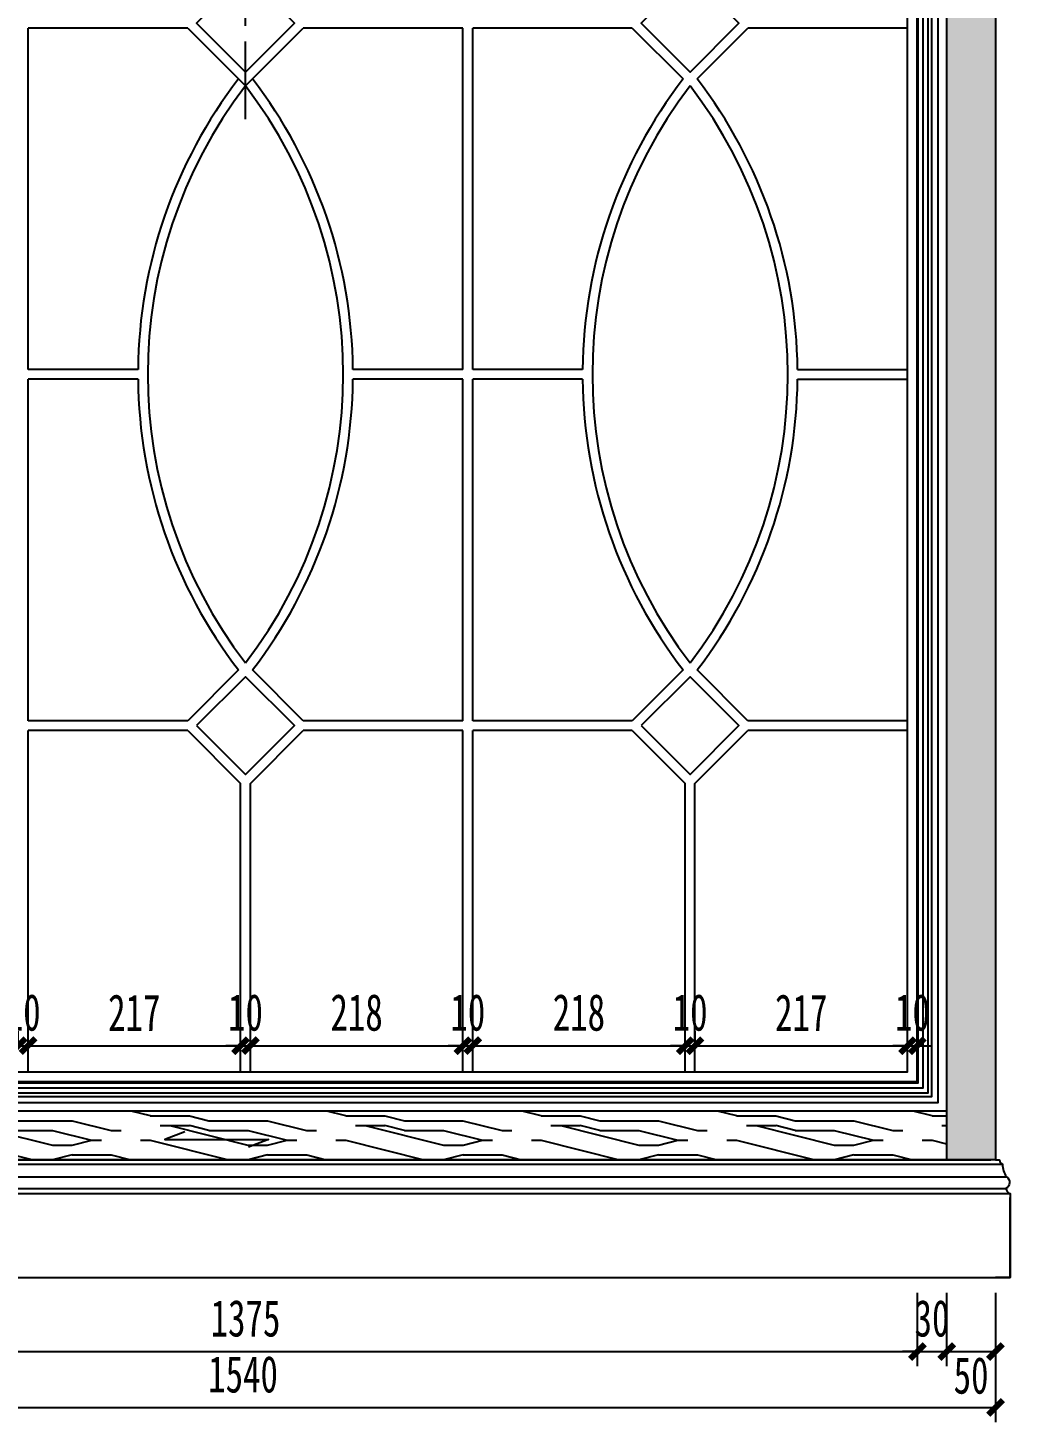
# Model space of a CAD drawing. Header units: millimetres. Extents: x 3104083 to 3173399, y -3165492 to -3044687.
# Drawn here: x 3118154 to 3119160, y -3050676 to -3049250 of the extents above; entities that cross this region are included whole.
import ezdxf

# ---------------------------------------------------------------- set-up
doc = ezdxf.new("R2010")
doc.units = ezdxf.units.MM
doc.header["$LTSCALE"] = 500
doc.header["$MEASUREMENT"] = 0
doc.header["$PDMODE"] = 2
doc.linetypes.add('CENTER', pattern=[50.8, 31.75, -6.35, 6.35, -6.35])
doc.layers.get('0').update_dxf_attribs({"linetype": 'CONTINUOUS'})
doc.layers.get('DEFPOINTS').update_dxf_attribs({"linetype": 'CONTINUOUS'})
for name, color, linetype in [('2', 3, 'CONTINUOUS'), ('3-家具标准线', 3, 'CONTINUOUS'), ('A-轴线', 8, 'CENTER'), ('D-造型细线', 146, 'CONTINUOUS'), ('E-Elevation(立面图层)', 134, 'CONTINUOUS'), ('E-立面造型线', 3, 'CONTINUOUS')]:
    doc.layers.add(name, color=color, linetype=linetype)
doc.styles.add('DIM', font='SimSun.ttf', dxfattribs={"width": 0.7})
doc.dimstyles.new('15', dxfattribs={"dimscale": 15, "dimtxt": 2.5, "dimasz": 1, "dimexe": 1, "dimexo": 1, "dimgap": 1, "dimtad": 1, "dimdec": 0, "dimzin": 0, "dimdsep": 46, "dimtxsty": 'DIM', "dimblk": 'ARCHTICK', "dimcen": 0, "dimclrd": 5, "dimclre": 5, "dimclrt": 35, "dimadec": 0, "dimazin": 0, "dimtfac": 0.5, "dimtdec": 0, "dimtix": 1, "dimtmove": 2, "dimatfit": 2, "dimldrblk": 'A', "dimfxl": 0, "dimtolj": 1, "dimtzin": 0, "dimlwd": -1, "dimlwe": -1, "dimarcsym": 0})

# ---------------------------------------------------------------- blocks, each defined once
blk = doc.blocks.new('_ArchTick')
at = {"color": 0, "linetype": 'ByBlock', "const_width": 0.4}
blk.add_lwpolyline([(-0.5, -0.5), (0.5, 0.5)], dxfattribs=at)
blk = doc.blocks.new('*D764')
at = {"layer": 'D-造型细线', "color": 5, "ltscale": 100}
for p, q in [((3119094.7, -3050543.6), (3119094.7, -3050618.6)), ((3119144.7, -3050543.6), (3119144.7, -3050618.6)), ((3119094.7, -3050603.6), (3119144.7, -3050603.6))]:
    blk.add_line(p, q, dxfattribs=at)
at = {"layer": 'DEFPOINTS', "color": 0, "ltscale": 100}
for p in [(3119094.7, -3050357.7), (3119144.7, -3050357.7), (3119144.7, -3050603.6)]:
    blk.add_point(p, dxfattribs=at)
at = {"layer": 'D-造型细线', "color": 5, "ltscale": 100, "xscale": 15, "yscale": 15, "zscale": 15, "rotation": 180}
blk.add_blockref('_ArchTick', (3119094.7, -3050603.6), dxfattribs=at)
at = {"layer": 'D-造型细线', "color": 5, "ltscale": 100, "xscale": 15, "yscale": 15, "zscale": 15}
blk.add_blockref('_ArchTick', (3119144.7, -3050603.6), dxfattribs=at)
at = {"layer": 'D-造型细线', "color": 35, "ltscale": 100, "insert": (3119119.7, -3050628.2), "char_height": 37.5, "attachment_point": 5, "style": 'DIM'}
blk.add_mtext('\\A1;50', dxfattribs=at)
blk = doc.blocks.new('A')
for p, q in [((-1.435, 1.148), (-1.09, 1.437)), ((-1.435, 1.148), (-0.369, 0)), ((-1.09, 1.437), (0, 0)), ((-0.369, 0), (-2.127, 0)), ((-1.435, -1.148), (-0.369, 0)), ((-1.09, -1.437), (0, 0)), ((-1.435, -1.148), (-1.09, -1.437))]:
    blk.add_line(p, q)
for points in [[(-1.435, 1.148), (-1.09, 1.437), (-0.369, 0), (0, 0)], [(-1.435, -1.148), (-1.09, -1.437), (-0.369, 0), (0, 0)]]:
    blk.add_solid(points)
blk = doc.blocks.new('*D751')
at = {"layer": 'D-造型细线', "color": 5, "ltscale": 100}
for p, q in [((3117689.7, -3050543.6), (3117689.7, -3050618.6)), ((3119064.7, -3050543.6), (3119064.7, -3050618.6)), ((3117689.7, -3050603.6), (3119064.7, -3050603.6))]:
    blk.add_line(p, q, dxfattribs=at)
at = {"layer": 'DEFPOINTS', "color": 0, "ltscale": 100}
for p in [(3119064.7, -3050317.7), (3117689.7, -3050392.8), (3119064.7, -3050603.6)]:
    blk.add_point(p, dxfattribs=at)
at = {"layer": 'D-造型细线', "color": 5, "ltscale": 100, "xscale": 15, "yscale": 15, "zscale": 15, "rotation": 180}
blk.add_blockref('_ArchTick', (3117689.7, -3050603.6), dxfattribs=at)
at = {"layer": 'D-造型细线', "color": 5, "ltscale": 100, "xscale": 15, "yscale": 15, "zscale": 15}
blk.add_blockref('_ArchTick', (3119064.7, -3050603.6), dxfattribs=at)
at = {"layer": 'D-造型细线', "color": 35, "ltscale": 100, "insert": (3118377.2, -3050569.8), "char_height": 37.5, "attachment_point": 5, "style": 'DIM'}
blk.add_mtext('\\A1;1375', dxfattribs=at)
blk = doc.blocks.new('*D752')
at = {"layer": 'D-造型细线', "color": 5, "ltscale": 100}
for p, q in [((3119064.7, -3050543.6), (3119064.7, -3050618.6)), ((3119094.7, -3050543.6), (3119094.7, -3050618.6)), ((3119064.7, -3050603.6), (3119049.7, -3050603.6)), ((3119064.7, -3050603.6), (3119094.7, -3050603.6)), ((3119094.7, -3050603.6), (3119109.7, -3050603.6))]:
    blk.add_line(p, q, dxfattribs=at)
at = {"layer": 'DEFPOINTS', "color": 0, "ltscale": 100}
for p in [(3119094.7, -3050327.7), (3119064.7, -3050392.8), (3119094.7, -3050603.6)]:
    blk.add_point(p, dxfattribs=at)
at = {"layer": 'D-造型细线', "color": 5, "ltscale": 100, "xscale": 15, "yscale": 15, "zscale": 15}
blk.add_blockref('_ArchTick', (3119064.7, -3050603.6), dxfattribs=at)
at = {"layer": 'D-造型细线', "color": 5, "ltscale": 100, "xscale": 15, "yscale": 15, "zscale": 15, "rotation": 180}
blk.add_blockref('_ArchTick', (3119094.7, -3050603.6), dxfattribs=at)
at = {"layer": 'D-造型细线', "color": 35, "ltscale": 100, "insert": (3119079.7, -3050569.8), "char_height": 37.5, "attachment_point": 5, "style": 'DIM'}
blk.add_mtext('\\A1;30', dxfattribs=at)
blk = doc.blocks.new('*D753')
at = {"layer": 'D-造型细线', "color": 5, "ltscale": 100}
for p, q in [((3117604.7, -3050600.7), (3117604.7, -3050675.7)), ((3119144.7, -3050600.7), (3119144.7, -3050675.7)), ((3117604.7, -3050660.7), (3119144.7, -3050660.7))]:
    blk.add_line(p, q, dxfattribs=at)
at = {"layer": 'DEFPOINTS', "color": 0, "ltscale": 100}
for p in [(3117604.7, -3050380.3), (3119144.7, -3050380.3), (3119144.7, -3050660.7)]:
    blk.add_point(p, dxfattribs=at)
at = {"layer": 'D-造型细线', "color": 5, "ltscale": 100, "xscale": 15, "yscale": 15, "zscale": 15, "rotation": 180}
blk.add_blockref('_ArchTick', (3117604.7, -3050660.7), dxfattribs=at)
at = {"layer": 'D-造型细线', "color": 5, "ltscale": 100, "xscale": 15, "yscale": 15, "zscale": 15}
blk.add_blockref('_ArchTick', (3119144.7, -3050660.7), dxfattribs=at)
at = {"layer": 'D-造型细线', "color": 35, "ltscale": 100, "insert": (3118374.7, -3050627), "char_height": 37.5, "attachment_point": 5, "style": 'DIM'}
blk.add_mtext('\\A1;1540', dxfattribs=at)
blk = doc.blocks.new('*D773')
at = {"layer": 'D-造型细线', "color": 5, "ltscale": 100}
for p, q in [((3118144.7, -3050291), (3118144.7, -3050275.8)), ((3118154.7, -3050291), (3118154.7, -3050275.8)), ((3118144.7, -3050290.8), (3118129.7, -3050290.8)), ((3118144.7, -3050290.8), (3118154.7, -3050290.8)), ((3118154.7, -3050290.8), (3118169.7, -3050290.8))]:
    blk.add_line(p, q, dxfattribs=at)
at = {"layer": 'DEFPOINTS', "color": 0, "ltscale": 100}
for p in [(3118154.7, -3050290.8), (3118144.7, -3050306), (3118154.7, -3050306)]:
    blk.add_point(p, dxfattribs=at)
at = {"layer": 'D-造型细线', "color": 5, "ltscale": 100, "xscale": 15, "yscale": 15, "zscale": 15}
blk.add_blockref('_ArchTick', (3118144.7, -3050290.8), dxfattribs=at)
at = {"layer": 'D-造型细线', "color": 5, "ltscale": 100, "xscale": 15, "yscale": 15, "zscale": 15, "rotation": 180}
blk.add_blockref('_ArchTick', (3118154.7, -3050290.8), dxfattribs=at)
at = {"layer": 'D-造型细线', "color": 35, "ltscale": 100, "insert": (3118149.7, -3050257), "char_height": 37.5, "attachment_point": 5, "style": 'DIM'}
blk.add_mtext('\\A1;10', dxfattribs=at)
blk = doc.blocks.new('*D774')
at = {"layer": 'D-造型细线', "color": 5, "ltscale": 100}
for p, q in [((3118154.7, -3050291), (3118154.7, -3050275.8)), ((3118372.2, -3050291), (3118372.2, -3050275.8)), ((3118154.7, -3050290.8), (3118372.2, -3050290.8))]:
    blk.add_line(p, q, dxfattribs=at)
at = {"layer": 'DEFPOINTS', "color": 0, "ltscale": 100}
for p in [(3118372.2, -3050290.8), (3118154.7, -3050306), (3118372.2, -3050306)]:
    blk.add_point(p, dxfattribs=at)
at = {"layer": 'D-造型细线', "color": 5, "ltscale": 100, "xscale": 15, "yscale": 15, "zscale": 15, "rotation": 180}
blk.add_blockref('_ArchTick', (3118154.7, -3050290.8), dxfattribs=at)
at = {"layer": 'D-造型细线', "color": 5, "ltscale": 100, "xscale": 15, "yscale": 15, "zscale": 15}
blk.add_blockref('_ArchTick', (3118372.2, -3050290.8), dxfattribs=at)
at = {"layer": 'D-造型细线', "color": 35, "ltscale": 100, "insert": (3118263.4, -3050257), "char_height": 37.5, "attachment_point": 5, "style": 'DIM'}
blk.add_mtext('\\A1;217', dxfattribs=at)
blk = doc.blocks.new('*D775')
at = {"layer": 'D-造型细线', "color": 5, "ltscale": 100}
for p, q in [((3118372.2, -3050291), (3118372.2, -3050275.8)), ((3118382.2, -3050302.7), (3118382.2, -3050275.8)), ((3118372.2, -3050290.8), (3118357.2, -3050290.8)), ((3118372.2, -3050290.8), (3118382.2, -3050290.8)), ((3118382.2, -3050290.8), (3118397.2, -3050290.8))]:
    blk.add_line(p, q, dxfattribs=at)
at = {"layer": 'DEFPOINTS', "color": 0, "ltscale": 100}
for p in [(3118382.2, -3050290.8), (3118372.2, -3050306), (3118382.2, -3050317.7)]:
    blk.add_point(p, dxfattribs=at)
at = {"layer": 'D-造型细线', "color": 5, "ltscale": 100, "xscale": 15, "yscale": 15, "zscale": 15}
blk.add_blockref('_ArchTick', (3118372.2, -3050290.8), dxfattribs=at)
at = {"layer": 'D-造型细线', "color": 5, "ltscale": 100, "xscale": 15, "yscale": 15, "zscale": 15, "rotation": 180}
blk.add_blockref('_ArchTick', (3118382.2, -3050290.8), dxfattribs=at)
at = {"layer": 'D-造型细线', "color": 35, "ltscale": 100, "insert": (3118377.2, -3050257), "char_height": 37.5, "attachment_point": 5, "style": 'DIM'}
blk.add_mtext('\\A1;10', dxfattribs=at)
blk = doc.blocks.new('*D776')
at = {"layer": 'D-造型细线', "color": 5, "ltscale": 100}
for p, q in [((3118382.2, -3050302.7), (3118382.2, -3050275.8)), ((3118599.7, -3050290.8), (3118599.7, -3050275.8)), ((3118382.2, -3050290.8), (3118599.7, -3050290.8))]:
    blk.add_line(p, q, dxfattribs=at)
at = {"layer": 'DEFPOINTS', "color": 0, "ltscale": 100}
for p in [(3118599.7, -3050290.8), (3118599.7, -3050304), (3118382.2, -3050317.7)]:
    blk.add_point(p, dxfattribs=at)
at = {"layer": 'D-造型细线', "color": 5, "ltscale": 100, "xscale": 15, "yscale": 15, "zscale": 15, "rotation": 180}
blk.add_blockref('_ArchTick', (3118382.2, -3050290.8), dxfattribs=at)
at = {"layer": 'D-造型细线', "color": 5, "ltscale": 100, "xscale": 15, "yscale": 15, "zscale": 15}
blk.add_blockref('_ArchTick', (3118599.7, -3050290.8), dxfattribs=at)
at = {"layer": 'D-造型细线', "color": 35, "ltscale": 100, "insert": (3118490.9, -3050257), "char_height": 37.5, "attachment_point": 5, "style": 'DIM'}
blk.add_mtext('\\A1;218', dxfattribs=at)
blk = doc.blocks.new('*D777')
at = {"layer": 'D-造型细线', "color": 5, "ltscale": 100}
for p, q in [((3118599.7, -3050290.8), (3118599.7, -3050275.8)), ((3118609.7, -3050290.8), (3118609.7, -3050275.8)), ((3118599.7, -3050290.8), (3118584.7, -3050290.8)), ((3118599.7, -3050290.8), (3118609.7, -3050290.8)), ((3118609.7, -3050290.8), (3118624.7, -3050290.8))]:
    blk.add_line(p, q, dxfattribs=at)
at = {"layer": 'DEFPOINTS', "color": 0, "ltscale": 100}
for p in [(3118609.7, -3050290.8), (3118599.7, -3050304), (3118609.7, -3050304)]:
    blk.add_point(p, dxfattribs=at)
at = {"layer": 'D-造型细线', "color": 5, "ltscale": 100, "xscale": 15, "yscale": 15, "zscale": 15}
blk.add_blockref('_ArchTick', (3118599.7, -3050290.8), dxfattribs=at)
at = {"layer": 'D-造型细线', "color": 5, "ltscale": 100, "xscale": 15, "yscale": 15, "zscale": 15, "rotation": 180}
blk.add_blockref('_ArchTick', (3118609.7, -3050290.8), dxfattribs=at)
at = {"layer": 'D-造型细线', "color": 35, "ltscale": 100, "insert": (3118604.7, -3050257), "char_height": 37.5, "attachment_point": 5, "style": 'DIM'}
blk.add_mtext('\\A1;10', dxfattribs=at)
blk = doc.blocks.new('*D778')
at = {"layer": 'D-造型细线', "color": 5, "ltscale": 100}
for p, q in [((3118609.7, -3050290.8), (3118609.7, -3050275.8)), ((3118827.2, -3050290.8), (3118827.2, -3050275.8)), ((3118609.7, -3050290.8), (3118827.2, -3050290.8))]:
    blk.add_line(p, q, dxfattribs=at)
at = {"layer": 'DEFPOINTS', "color": 0, "ltscale": 100}
for p in [(3118827.2, -3050290.8), (3118609.7, -3050304), (3118827.2, -3050304)]:
    blk.add_point(p, dxfattribs=at)
at = {"layer": 'D-造型细线', "color": 5, "ltscale": 100, "xscale": 15, "yscale": 15, "zscale": 15, "rotation": 180}
blk.add_blockref('_ArchTick', (3118609.7, -3050290.8), dxfattribs=at)
at = {"layer": 'D-造型细线', "color": 5, "ltscale": 100, "xscale": 15, "yscale": 15, "zscale": 15}
blk.add_blockref('_ArchTick', (3118827.2, -3050290.8), dxfattribs=at)
at = {"layer": 'D-造型细线', "color": 35, "ltscale": 100, "insert": (3118718.4, -3050257), "char_height": 37.5, "attachment_point": 5, "style": 'DIM'}
blk.add_mtext('\\A1;218', dxfattribs=at)
blk = doc.blocks.new('*D779')
at = {"layer": 'D-造型细线', "color": 5, "ltscale": 100}
for p, q in [((3118827.2, -3050290.8), (3118827.2, -3050275.8)), ((3118837.2, -3050290.8), (3118837.2, -3050275.8)), ((3118827.2, -3050290.8), (3118812.2, -3050290.8)), ((3118827.2, -3050290.8), (3118837.2, -3050290.8)), ((3118837.2, -3050290.8), (3118852.2, -3050290.8))]:
    blk.add_line(p, q, dxfattribs=at)
at = {"layer": 'DEFPOINTS', "color": 0, "ltscale": 100}
for p in [(3118837.2, -3050290.8), (3118827.2, -3050304), (3118837.2, -3050304)]:
    blk.add_point(p, dxfattribs=at)
at = {"layer": 'D-造型细线', "color": 5, "ltscale": 100, "xscale": 15, "yscale": 15, "zscale": 15}
blk.add_blockref('_ArchTick', (3118827.2, -3050290.8), dxfattribs=at)
at = {"layer": 'D-造型细线', "color": 5, "ltscale": 100, "xscale": 15, "yscale": 15, "zscale": 15, "rotation": 180}
blk.add_blockref('_ArchTick', (3118837.2, -3050290.8), dxfattribs=at)
at = {"layer": 'D-造型细线', "color": 35, "ltscale": 100, "insert": (3118832.2, -3050257), "char_height": 37.5, "attachment_point": 5, "style": 'DIM'}
blk.add_mtext('\\A1;10', dxfattribs=at)
blk = doc.blocks.new('*D780')
at = {"layer": 'D-造型细线', "color": 5, "ltscale": 100}
for p, q in [((3118837.2, -3050290.8), (3118837.2, -3050275.8)), ((3119054.7, -3050290.8), (3119054.7, -3050275.8)), ((3118837.2, -3050290.8), (3119054.7, -3050290.8))]:
    blk.add_line(p, q, dxfattribs=at)
at = {"layer": 'DEFPOINTS', "color": 0, "ltscale": 100}
for p in [(3119054.7, -3050290.8), (3118837.2, -3050304), (3119054.7, -3050304)]:
    blk.add_point(p, dxfattribs=at)
at = {"layer": 'D-造型细线', "color": 5, "ltscale": 100, "xscale": 15, "yscale": 15, "zscale": 15, "rotation": 180}
blk.add_blockref('_ArchTick', (3118837.2, -3050290.8), dxfattribs=at)
at = {"layer": 'D-造型细线', "color": 5, "ltscale": 100, "xscale": 15, "yscale": 15, "zscale": 15}
blk.add_blockref('_ArchTick', (3119054.7, -3050290.8), dxfattribs=at)
at = {"layer": 'D-造型细线', "color": 35, "ltscale": 100, "insert": (3118945.9, -3050257), "char_height": 37.5, "attachment_point": 5, "style": 'DIM'}
blk.add_mtext('\\A1;217', dxfattribs=at)
blk = doc.blocks.new('*D781')
at = {"layer": 'D-造型细线', "color": 5, "ltscale": 100}
for p, q in [((3119054.7, -3050290.8), (3119054.7, -3050275.8)), ((3119064.7, -3050290.8), (3119064.7, -3050275.8)), ((3119054.7, -3050290.8), (3119039.7, -3050290.8)), ((3119054.7, -3050290.8), (3119064.7, -3050290.8)), ((3119064.7, -3050290.8), (3119079.7, -3050290.8))]:
    blk.add_line(p, q, dxfattribs=at)
at = {"layer": 'DEFPOINTS', "color": 0, "ltscale": 100}
for p in [(3119064.7, -3050290.8), (3119054.7, -3050304), (3119064.7, -3050304)]:
    blk.add_point(p, dxfattribs=at)
at = {"layer": 'D-造型细线', "color": 5, "ltscale": 100, "xscale": 15, "yscale": 15, "zscale": 15}
blk.add_blockref('_ArchTick', (3119054.7, -3050290.8), dxfattribs=at)
at = {"layer": 'D-造型细线', "color": 5, "ltscale": 100, "xscale": 15, "yscale": 15, "zscale": 15, "rotation": 180}
blk.add_blockref('_ArchTick', (3119064.7, -3050290.8), dxfattribs=at)
at = {"layer": 'D-造型细线', "color": 35, "ltscale": 100, "insert": (3119059.7, -3050257), "char_height": 37.5, "attachment_point": 5, "style": 'DIM'}
blk.add_mtext('\\A1;10', dxfattribs=at)
blk = doc.blocks.new('A$C4AF04A4C')
at = {"layer": '2', "color": 3, "ltscale": 100}
blk.add_line((15, 0), (15, 81.6), dxfattribs=at)
blk.add_lwpolyline([(0, 120), (4, 120, 0.313311), (7.3, 115.7, 0.185483), (11.4, 102.8, -0.565024), (10.7, 90.9, 0.28067), (15, 85.7), (15, 0), (0, 0)], format="xyb", dxfattribs=at)

msp = doc.modelspace()

# ---------------------------------------------------------------- hatches: boundary and pattern name
at = {"layer": 'D-造型细线', "ltscale": 100}
h = msp.add_hatch(dxfattribs=at)
h.set_pattern_fill('FB木纹中SC300', color=251, scale=50, angle=90, style=0, pattern_type=2)
h.set_pattern_definition([(90, (3117609.68, -3050407.7), (-200, 1e-14), [40, -60, 20, -80]), (90, (3117604.68, -3050267.7), (-200, 1e-14), [40, -160]), (90, (3117594.68, -3050287.7), (-200, 1e-14), [20, -180]), (90, (3117589.68, -3050397.7), (-200, 1e-14), [10, -140, 10, -40]), (90, (3117579.68, -3050327.7), (-200, 1e-14), [40, -60, 10, -90]), (90, (3117574.68, -3050377.7), (-200, 1e-14), [30, -170]), (90, (3117569.68, -3050327.7), (-200, 1e-14), [60, -140]), (90, (3117564.68, -3050387.7), (-200, 1e-14), [40, -160]), (90, (3117559.68, -3050307.7), (-200, 1e-14), [100, -100]), (90, (3117549.68, -3050367.7), (-200, 1e-14), [20, -60, 40, -80]), (90, (3117544.68, -3050227.7), (-200, 1e-14), [40, -160]), (90, (3117539.68, -3050267.7), (-200, 1e-14), [20, -180]), (90, (3117534.68, -3050307.7), (-200, 1e-14), [20, -180]), (90, (3117529.68, -3050407.7), (-200, 1e-14), [40, -160]), (90, (3117524.68, -3050307.7), (-200, 1e-14), [40, -160]), (90, (3117514.68, -3050307.7), (-200, 1e-14), [40, -40, 40, -80]), (90, (3117504.68, -3050347.7), (-200, 1e-14), [20, -100, 40, -40]), (90, (3117499.68, -3050307.7), (-200, 1e-14), [60, -140]), (90, (3117489.68, -3050307.7), (-200, 1e-14), [40, -160]), (90, (3117484.68, -3050387.7), (-200, 1e-14), [60, -80, 20, -40]), (90, (3117474.68, -3050387.7), (-200, 1e-14), [100, -100]), (90, (3117469.68, -3050267.7), (-200, 1e-14), [20, -180]), (90, (3117464.68, -3050327.7), (-200, 1e-14), [40, -160]), (90, (3117459.68, -3050367.7), (-200, 1e-14), [20, -80, 20, -80]), (90, (3117454.68, -3050387.7), (-200, 1e-14), [20, -60, 40, -80]), (90, (3117449.68, -3050347.7), (-200, 1e-14), [20, -100, 20, -60]), (90, (3117444.68, -3050307.7), (-200, 1e-14), [60, -140]), (90, (3117434.68, -3050387.7), (-200, 1e-14), [40, -160]), (90, (3117429.68, -3050287.7), (-200, 1e-14), [20, -180]), (90, (3117424.68, -3050247.7), (-200, 1e-14), [20, -180]), (104.0362, (3117594.68, -3050267.695), (7e-09, 200), [20.6, -804.021]), (104.0362, (3117549.68, -3050247.695), (7e-09, 200), [20.6, -804.021]), (104.0362, (3117429.68, -3050267.695), (7e-09, 200), [20.6, -804.021]), (104.0362, (3117504.68, -3050327.695), (7e-09, 200), [20.6, -804.021]), (104.0362, (3117474.68, -3050287.695), (7e-09, 200), [20.6, -804.021]), (104.0362, (3117489.68, -3050267.695), (7e-09, 200), [20.6, -804.021]), (104.0362, (3117454.68, -3050367.695), (7e-09, 200), [20.6, -804.021]), (104.0362, (3117464.68, -3050287.695), (7e-09, 200), [20.6, -804.021]), (104.0362, (3117539.68, -3050247.695), (7e-09, 200), [41.2, -783.421]), (104.0362, (3117524.68, -3050267.695), (7e-09, 200), [41.2, -783.421]), (104.0362, (3117514.68, -3050267.695), (7e-09, 200), [41.2, -783.421]), (255.9638, (3117579.68, -3050327.695), (7e-09, -200), [20.6, -41.2, 20.6, -742.221]), (255.9638, (3117549.68, -3050367.695), (7e-09, -200), [20.6, -804.021]), (255.9638, (3117459.68, -3050367.695), (7e-09, -200), [41.2, -783.421]), (284.0362, (3117604.68, -3050267.695), (-7e-09, -200), [20.6, -804.021]), (75.9638, (3117604.68, -3050227.695), (-7e-09, 200), [20.6, -804.021]), (75.9638, (3117534.68, -3050287.695), (-7e-09, 200), [20.6, -804.021]), (75.9638, (3117499.68, -3050247.695), (-7e-09, 200), [20.6, -804.021]), (75.9638, (3117484.68, -3050327.695), (-7e-09, 200), [20.6, -804.021]), (75.9638, (3117459.68, -3050347.695), (-7e-09, 200), [20.6, -804.021]), (75.9638, (3117449.68, -3050327.695), (-7e-09, 200), [20.6, -804.021]), (75.9638, (3117484.68, -3050327.695), (-7e-09, 200), [20.6, -804.021]), (75.9638, (3117454.68, -3050267.695), (-7e-09, 200), [82.4, -742.221]), (75.9638, (3117589.68, -3050387.695), (-7e-09, 200), [82.4, -742.221]), (75.9638, (3117574.68, -3050367.695), (-7e-09, 200), [82.4, -742.221]), (75.9638, (3117564.68, -3050347.695), (-7e-09, 200), [20.6, -41.2, 41.2, -721.621]), (75.9638, (3117549.68, -3050347.695), (-7e-09, 200), [41.2, -41.2, 41.2, -701.021]), (75.9638, (3117529.68, -3050367.695), (-7e-09, 200), [82.4, -742.221]), (75.9638, (3117514.68, -3050387.695), (-7e-09, 200), [82.4, -742.221]), (75.9638, (3117504.68, -3050387.695), (-7e-09, 200), [82.4, -742.221]), (75.9638, (3117444.68, -3050247.695), (-7e-09, 200), [20.6, -804.021]), (75.9638, (3117424.68, -3050227.695), (-4e-05, 200), [41.2, -783.421]), (75.9638, (3117434.68, -3050347.695), (-4e-05, 200), [41.2, -783.421]), (75.9638, (3117609.68, -3050367.695), (-3e-06, 200), [82.4, -742.221]), (75.9638, (3117469.68, -3050247.695), (-3e-06, 200), [61.8, -762.821]), (75.9638, (3117484.68, -3050227.695), (-3e-06, 200), [123.6, -701.021])])
h.paths.add_polyline_path([(3119144.681, -3048082.696), (3119139.681, -3048082.696), (3119094.681, -3048082.696), (3119094.681, -3048132.696), (3119094.681, -3050357.695), (3119094.681, -3050407.695), (3119144.681, -3050407.695)])
h.paths.add_polyline_path([(3117659.681, -3048132.696), (3117659.681, -3048082.696), (3117609.681, -3048082.696), (3117609.681, -3050407.695), (3117614.281, -3050407.695), (3117659.681, -3050407.695), (3117659.681, -3050357.695)])
h = msp.add_hatch(dxfattribs=at)
h.set_pattern_fill('FB木纹中SC300', color=251, scale=50, style=0, pattern_type=2)
h.set_pattern_definition([(0, (3117659.68, -3050407.7), (0, 200), [40, -60, 20, -80]), (0, (3117799.68, -3050402.7), (0, 200), [40, -160]), (0, (3117779.68, -3050392.7), (0, 200), [20, -180]), (0, (3117669.68, -3050387.7), (0, 200), [10, -140, 10, -40]), (0, (3117739.68, -3050377.7), (0, 200), [40, -60, 10, -90]), (0, (3117689.68, -3050372.7), (0, 200), [30, -170]), (0, (3117739.68, -3050367.7), (0, 200), [60, -140]), (0, (3117679.68, -3050362.7), (0, 200), [40, -160]), (0, (3117759.68, -3050357.7), (0, 200), [100, -100]), (0, (3117699.68, -3050347.7), (0, 200), [20, -60, 40, -80]), (0, (3117839.68, -3050342.7), (0, 200), [40, -160]), (0, (3117799.68, -3050337.7), (0, 200), [20, -180]), (0, (3117759.68, -3050332.7), (0, 200), [20, -180]), (0, (3117659.68, -3050327.7), (0, 200), [40, -160]), (0, (3117759.68, -3050322.7), (0, 200), [40, -160]), (0, (3117759.68, -3050312.7), (0, 200), [40, -40, 40, -80]), (0, (3117719.68, -3050302.7), (0, 200), [20, -100, 40, -40]), (0, (3117759.68, -3050297.7), (0, 200), [60, -140]), (0, (3117759.68, -3050287.7), (0, 200), [40, -160]), (0, (3117679.68, -3050282.7), (0, 200), [60, -80, 20, -40]), (0, (3117679.68, -3050272.7), (0, 200), [100, -100]), (0, (3117799.68, -3050267.7), (0, 200), [20, -180]), (0, (3117739.68, -3050262.7), (0, 200), [40, -160]), (0, (3117699.68, -3050257.7), (0, 200), [20, -80, 20, -80]), (0, (3117679.68, -3050252.7), (0, 200), [20, -60, 40, -80]), (0, (3117719.68, -3050247.7), (0, 200), [20, -100, 20, -60]), (0, (3117759.68, -3050242.7), (0, 200), [60, -140]), (0, (3117679.68, -3050232.7), (0, 200), [40, -160]), (0, (3117779.68, -3050227.7), (0, 200), [20, -180]), (0, (3117819.68, -3050222.7), (0, 200), [20, -180]), (14.0362, (3117799.68, -3050392.695), (200, -7e-09), [20.6, -804.021]), (14.0362, (3117819.68, -3050347.695), (200, -7e-09), [20.6, -804.021]), (14.0362, (3117799.68, -3050227.695), (200, -7e-09), [20.6, -804.021]), (14.0362, (3117739.68, -3050302.695), (200, -7e-09), [20.6, -804.021]), (14.0362, (3117779.68, -3050272.695), (200, -7e-09), [20.6, -804.021]), (14.0362, (3117799.68, -3050287.695), (200, -7e-09), [20.6, -804.021]), (14.0362, (3117699.68, -3050252.695), (200, -7e-09), [20.6, -804.021]), (14.0362, (3117779.68, -3050262.695), (200, -7e-09), [20.6, -804.021]), (14.0362, (3117819.68, -3050337.695), (200, -7e-09), [41.2, -783.421]), (14.0362, (3117799.68, -3050322.695), (200, -7e-09), [41.2, -783.421]), (14.0362, (3117799.68, -3050312.695), (200, -7e-09), [41.2, -783.421]), (165.9638, (3117739.68, -3050377.695), (-200, -7e-09), [20.6, -41.2, 20.6, -742.221]), (165.9638, (3117699.68, -3050347.695), (-200, -7e-09), [20.6, -804.021]), (165.9638, (3117699.68, -3050257.695), (-200, -7e-09), [41.2, -783.421]), (194.0362, (3117799.68, -3050402.695), (-200, 7e-09), [20.6, -804.021]), (345.9638, (3117839.68, -3050402.695), (200, 7e-09), [20.6, -804.021]), (345.9638, (3117779.68, -3050332.695), (200, 7e-09), [20.6, -804.021]), (345.9638, (3117819.68, -3050297.695), (200, 7e-09), [20.6, -804.021]), (345.9638, (3117739.68, -3050282.695), (200, 7e-09), [20.6, -804.021]), (345.9638, (3117719.68, -3050257.695), (200, 7e-09), [20.6, -804.021]), (345.9638, (3117739.68, -3050247.695), (200, 7e-09), [20.6, -804.021]), (345.9638, (3117739.68, -3050282.695), (200, 7e-09), [20.6, -804.021]), (345.9638, (3117799.68, -3050252.695), (200, 7e-09), [82.4, -742.221]), (345.9638, (3117679.68, -3050387.695), (200, 7e-09), [82.4, -742.221]), (345.9638, (3117699.68, -3050372.695), (200, 7e-09), [82.4, -742.221]), (345.9638, (3117719.68, -3050362.695), (200, 7e-09), [20.6, -41.2, 41.2, -721.621]), (345.9638, (3117719.68, -3050347.695), (200, 7e-09), [41.2, -41.2, 41.2, -701.021]), (345.9638, (3117699.68, -3050327.695), (200, 7e-09), [82.4, -742.221]), (345.9638, (3117679.68, -3050312.695), (200, 7e-09), [82.4, -742.221]), (345.9638, (3117679.68, -3050302.695), (200, 7e-09), [82.4, -742.221]), (345.9638, (3117819.68, -3050242.695), (200, 7e-09), [20.6, -804.021]), (345.9638, (3117839.68, -3050222.695), (200, 4e-05), [41.2, -783.421]), (345.9638, (3117719.68, -3050232.695), (200, 4e-05), [41.2, -783.421]), (345.9638, (3117699.68, -3050407.695), (200, 3e-06), [82.4, -742.221]), (345.9638, (3117819.68, -3050267.695), (200, 3e-06), [61.8, -762.821]), (345.9638, (3117839.68, -3050282.695), (200, 3e-06), [123.6, -701.021])])
h.paths.add_polyline_path([(3119094.681, -3050407.695), (3119094.681, -3050357.695), (3117659.681, -3050357.695), (3117659.681, -3050407.695)])

# ---------------------------------------------------------------- linework, layer by layer
at = {"layer": '2', "color": 3, "ltscale": 100}
msp.add_line((3117604.681, -3050527.695), (3119159.677, -3050527.696), dxfattribs=at)
msp.add_lwpolyline([(3119144.681, -3048082.696), (3119144.681, -3050407.695), (3117604.681, -3050407.695), (3117604.681, -3048077.696), (3119139.681, -3048077.696)], dxfattribs=at)
msp.add_lwpolyline([(3117659.681, -3048132.696), (3119094.681, -3048132.696), (3119094.681, -3050357.695), (3117659.681, -3050357.695)], close=True, dxfattribs=at)
at = {"layer": '3-家具标准线', "color": 1}
msp.add_lwpolyline([(3118315.025, -3050378.961), (3118294.504, -3050386.758), (3118400.905, -3050386.758), (3118380.384, -3050394.555)], dxfattribs=at)
at = {"layer": 'A-轴线', "ltscale": 0.005}
msp.add_line((3118377.181, -3049343.183), (3118377.181, -3048447.836), dxfattribs=at)
at = {"layer": 'D-造型细线', "color": 44, "ltscale": 0.15}
for p, q in [((3118154.681, -3049599.363), (3118154.681, -3049250.196)), ((3118318.039, -3049250.196), (3118154.681, -3049250.196)), ((3118599.681, -3049250.196), (3118436.323, -3049250.196)), ((3118599.681, -3049599.363), (3118599.681, -3049250.196)), ((3118609.681, -3049599.363), (3118609.681, -3049250.196)), ((3118773.039, -3049250.196), (3118609.681, -3049250.196)), ((3119054.681, -3049250.196), (3118891.323, -3049250.196)), ((3118267.206, -3049599.363), (3118154.681, -3049599.363)), ((3118599.681, -3049599.363), (3118487.156, -3049599.363)), ((3118722.206, -3049599.363), (3118609.681, -3049599.363)), ((3118942.156, -3049599.363), (3119054.681, -3049599.363)), ((3118154.681, -3049958.529), (3118154.681, -3049609.363)), ((3118267.206, -3049609.363), (3118154.681, -3049609.363)), ((3118599.681, -3049609.363), (3118487.156, -3049609.363)), ((3118599.681, -3049958.529), (3118599.681, -3049609.363)), ((3118609.681, -3049958.529), (3118609.681, -3049609.363)), ((3118722.206, -3049609.363), (3118609.681, -3049609.363)), ((3118942.156, -3049609.363), (3119054.681, -3049609.363)), ((3118318.039, -3049958.529), (3118154.681, -3049958.529)), ((3118599.681, -3049958.529), (3118436.323, -3049958.529)), ((3118773.039, -3049958.529), (3118609.681, -3049958.529)), ((3119054.681, -3049958.529), (3118891.323, -3049958.529)), ((3118154.681, -3050317.696), (3118154.681, -3049968.529)), ((3118318.039, -3049968.529), (3118154.681, -3049968.529)), ((3118599.681, -3049968.529), (3118436.323, -3049968.529)), ((3118599.681, -3050317.696), (3118599.681, -3049968.529)), ((3118609.681, -3050317.696), (3118609.681, -3049968.529)), ((3118773.039, -3049968.529), (3118609.681, -3049968.529)), ((3119054.681, -3049968.529), (3118891.323, -3049968.529)), ((3118372.181, -3050317.696), (3118372.181, -3050022.671)), ((3118382.181, -3050317.696), (3118382.181, -3050022.671)), ((3118827.181, -3050317.696), (3118827.181, -3050022.671)), ((3118837.181, -3050317.696), (3118837.181, -3050022.671)), ((3117819.681, -3050317.696), (3118934.681, -3050317.696))]:
    msp.add_line(p, q, dxfattribs=at)
msp.add_lwpolyline([(3119054.681, -3048172.696), (3117699.681, -3048172.696), (3117699.681, -3050317.696), (3119054.681, -3050317.696)], close=True, dxfattribs=at)
msp.add_lwpolyline([(3119054.681, -3048172.696), (3117699.681, -3048172.696), (3117699.681, -3050317.696), (3119054.681, -3050317.696)], close=True, dxfattribs=at)
for points in [[(3118377.181, -3049195.196), (3118327.181, -3049245.196), (3118377.181, -3049295.196), (3118427.181, -3049245.196), (3118377.181, -3049195.196)], [(3118832.181, -3049195.196), (3118782.181, -3049245.196), (3118832.181, -3049295.196), (3118882.181, -3049245.196), (3118832.181, -3049195.196)], [(3118318.039, -3049250.196), (3118377.181, -3049309.338), (3118436.323, -3049250.196)], [(3118773.039, -3049250.196), (3118825.05, -3049302.206)], [(3118839.313, -3049302.206), (3118891.323, -3049250.196)], [(3118370.05, -3049906.519), (3118318.039, -3049958.529)], [(3118436.323, -3049958.529), (3118384.313, -3049906.519)], [(3118825.05, -3049906.519), (3118773.039, -3049958.529)], [(3118891.323, -3049958.529), (3118839.313, -3049906.519)], [(3118327.181, -3049963.529), (3118377.181, -3050013.529), (3118427.181, -3049963.529), (3118377.181, -3049913.529), (3118327.181, -3049963.529)], [(3118782.181, -3049963.529), (3118832.181, -3050013.529), (3118882.181, -3049963.529), (3118832.181, -3049913.529), (3118782.181, -3049963.529)], [(3118318.039, -3049968.529), (3118372.181, -3050022.671)], [(3118382.181, -3050022.671), (3118436.323, -3049968.529)], [(3118773.039, -3049968.529), (3118827.181, -3050022.671)], [(3118837.181, -3050022.671), (3118891.323, -3049968.529)]]:
    msp.add_lwpolyline(points, dxfattribs=at)
for centre, radius, start, end in [((3118762.379, -3049604.363), 495.197, 142.397968, 179.421476), ((3117991.984, -3049604.363), 495.197, 0.578524, 37.602032), ((3119217.379, -3049604.363), 495.197, 142.397968, 179.421476), ((3118446.984, -3049604.363), 495.197, 0.578524, 37.602032), ((3118762.379, -3049604.363), 485.197, 142.551321, 217.448679), ((3117991.984, -3049604.363), 485.197, 322.551321, 37.448679), ((3119217.379, -3049604.363), 485.197, 142.551321, 217.448679), ((3118446.984, -3049604.363), 485.197, 322.551321, 37.448679), ((3118762.379, -3049604.363), 495.197, 180.578524, 217.602032), ((3117991.984, -3049604.363), 495.197, 322.397968, 359.421476), ((3119217.379, -3049604.363), 495.197, 180.578524, 217.602032), ((3118446.984, -3049604.363), 495.197, 322.397968, 359.421476)]:
    msp.add_arc(centre, radius, start, end, dxfattribs=at)
at = {"layer": 'E-Elevation(立面图层)', "color": 251, "ltscale": 100}
for p, q in [((3119094.681, -3050357.695), (3119094.681, -3050407.695)), ((3117611.967, -3050411.981), (3119151.967, -3050411.981)), ((3117616.054, -3050424.943), (3119156.054, -3050424.943)), ((3117615.395, -3050436.838), (3119155.395, -3050436.838)), ((3117619.681, -3050441.981), (3119159.681, -3050441.981))]:
    msp.add_line(p, q, dxfattribs=at)
msp.add_lwpolyline([(3117689.681, -3048162.696), (3119064.681, -3048162.696), (3119064.681, -3050327.696), (3117689.681, -3050327.696)], close=True, dxfattribs=at)
at = {"layer": 'E-立面造型线', "ltscale": 0.15}
msp.add_line((3119094.681, -3048132.696), (3119094.681, -3050357.696), dxfattribs=at)
at = {"layer": 'E-立面造型线'}
msp.add_line((3117604.681, -3050407.696), (3119139.881, -3050407.696), dxfattribs=at)
at = {"layer": 'E-立面造型线', "color": 251}
for points in [[(3119085.931, -3048141.446), (3117668.431, -3048141.446), (3117668.431, -3050348.946), (3119085.931, -3050348.946)], [(3119079.681, -3048147.696), (3117674.681, -3048147.696), (3117674.681, -3050342.696), (3119079.681, -3050342.696)], [(3119075.931, -3048151.446), (3117678.431, -3048151.446), (3117678.431, -3050338.946), (3119075.931, -3050338.946)], [(3119070.731, -3048156.646), (3117683.631, -3048156.646), (3117683.631, -3050333.746), (3119070.731, -3050333.746)], [(3119065.681, -3048161.696), (3117688.681, -3048161.696), (3117688.681, -3050328.696), (3119065.681, -3050328.696)]]:
    msp.add_lwpolyline(points, close=True, dxfattribs=at)
at = {"layer": 'E-立面造型线', "color": 44}
msp.add_lwpolyline([(3119064.681, -3048162.696), (3117689.681, -3048162.696), (3117689.681, -3050327.696), (3119064.681, -3050327.696)], close=True, dxfattribs=at)
msp.add_lwpolyline([(3119064.681, -3048162.696), (3117689.681, -3048162.696), (3117689.681, -3050327.696), (3119064.681, -3050327.696)], close=True, dxfattribs=at)
at = {"layer": 'E-立面造型线'}
msp.add_lwpolyline([(3119064.681, -3048162.696), (3117689.681, -3048162.696), (3117689.681, -3050327.696), (3119064.681, -3050327.696)], close=True, dxfattribs=at)

# ---------------------------------------------------------------- block references
at = {"layer": 'D-造型细线', "color": 251, "ltscale": 100}
msp.add_blockref('A$C4AF04A4C', (3119144.681, -3050527.695), dxfattribs=at)

# ---------------------------------------------------------------- dimensions: what is measured, and where the dimension line sits
at = {"layer": 'D-造型细线', "color": 3, "ltscale": 100}
for base, p1, p2, picture, middle in [((3118154.681, -3050290.791), (3118144.681, -3050306.015), (3118154.681, -3050306.015), '*D773', (3118149.681, -3050257.041)), ((3118372.18118791, -3050290.790713053), (3118154.681187911, -3050306.014781623), (3118372.18118791, -3050306.014781623), '*D774', (3118263.431187911, -3050257.040713053)), ((3118382.181, -3050290.791), (3118372.181, -3050306.015), (3118382.181, -3050317.696), '*D775', (3118377.181, -3050257.041)), ((3118599.68118791, -3050290.790713053), (3118382.18118791, -3050317.695977251), (3118599.68118791, -3050304.007595403), '*D776', (3118490.93118791, -3050257.040713053)), ((3118609.681, -3050290.791), (3118599.681, -3050304.008), (3118609.681, -3050304.008), '*D777', (3118604.681, -3050257.041)), ((3118827.18118791, -3050290.790713053), (3118609.68118791, -3050304.007595403), (3118827.18118791, -3050304.007595403), '*D778', (3118718.43118791, -3050257.040713053)), ((3118837.181, -3050290.791), (3118827.181, -3050304.008), (3118837.181, -3050304.008), '*D779', (3118832.181, -3050257.041)), ((3119054.681187908, -3050290.790713053), (3118837.18118791, -3050304.007595403), (3119054.681187908, -3050304.007595403), '*D780', (3118945.931187909, -3050257.040713053)), ((3119064.681, -3050290.791), (3119054.681, -3050304.008), (3119064.681, -3050304.008), '*D781', (3119059.681, -3050257.041)), ((3119064.681, -3050603.558), (3117689.681, -3050392.782), (3119064.681, -3050317.696), '*D751', (3118377.181, -3050569.808)), ((3119094.681, -3050603.558), (3119064.681, -3050392.782), (3119094.681, -3050327.696), '*D752', (3119079.681, -3050569.808)), ((3119144.681, -3050660.743), (3117604.681, -3050380.251), (3119144.681, -3050380.251), '*D753', (3118374.681, -3050626.993))]:
    dim = msp.add_linear_dim(base=base, p1=p1, p2=p2, dimstyle='15', dxfattribs=at)
    dim.commit()
    dim.dimension.update_dxf_attribs({"geometry": picture, "text_midpoint": middle})
dim = msp.add_linear_dim(base=(3119144.681, -3050603.558), p1=(3119094.681, -3050357.696), p2=(3119144.681, -3050357.696), dimstyle='15', dxfattribs=at)
dim.commit()
dim.dimension.update_dxf_attribs({"geometry": '*D764', "text_midpoint": (3119119.681, -3050628.162), "dimtype": 160})

doc.saveas('drawing.dxf')
